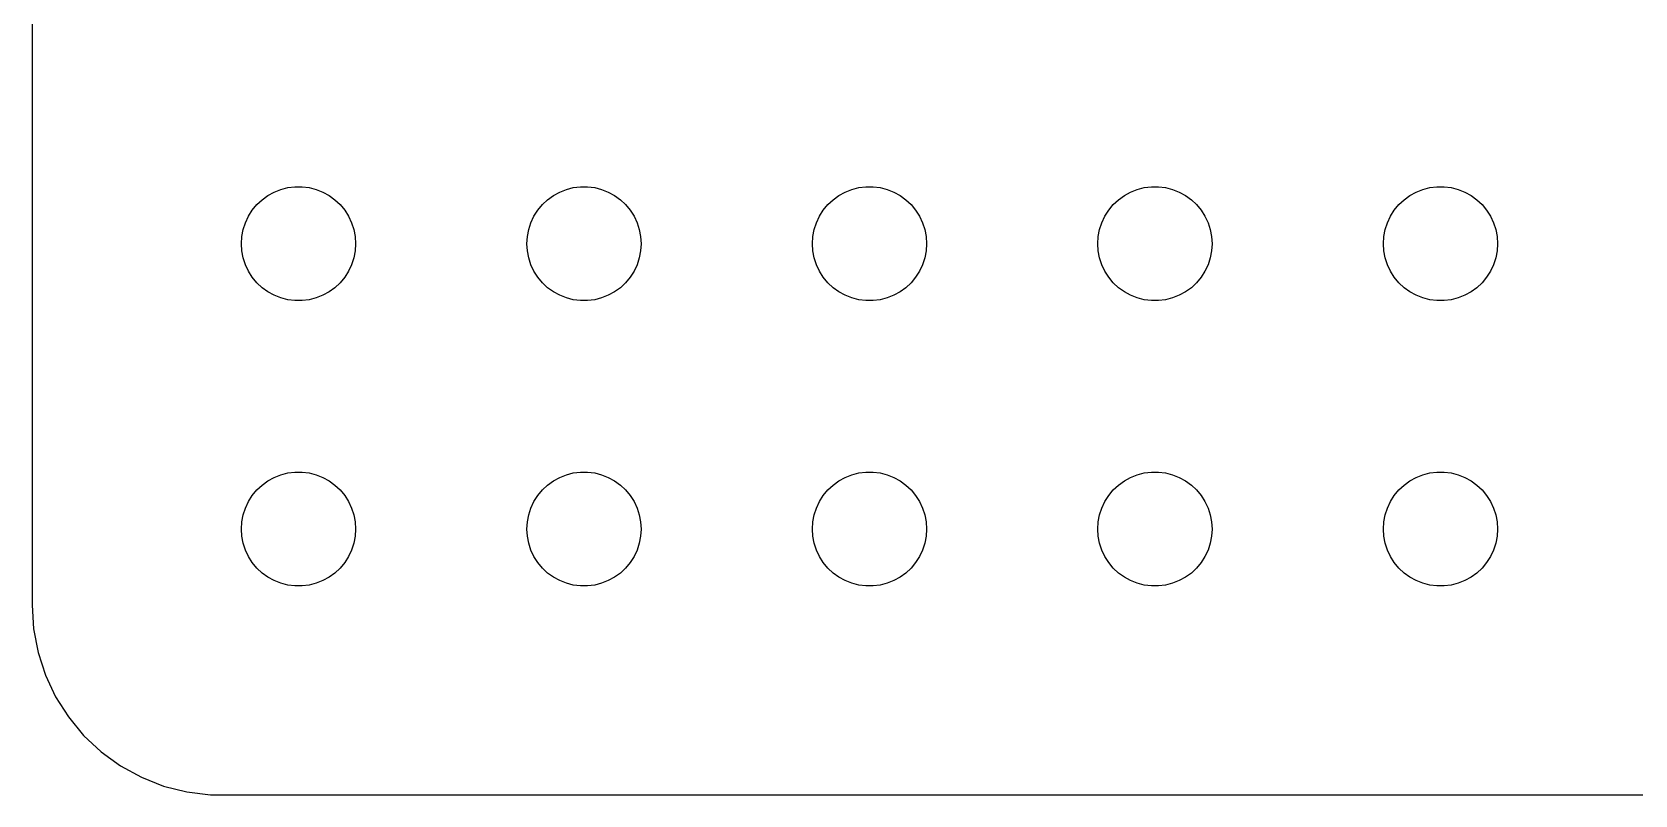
# Model space of a CAD drawing. Header units: metres. Extents: x -44 to 44, y 140 to 346.
# Drawn here: x -44.5 to -2.39, y 248.01 to 268.06 of the extents above; entities that cross this region are included whole.
import ezdxf

# ---------------------------------------------------------------- set-up
doc = ezdxf.new("R2010")
doc.units = ezdxf.units.M

msp = doc.modelspace()

# ---------------------------------------------------------------- linework, layer by layer
for p, q in [((-44.5, 287), (-44.5, 253)), ((-38.5934, 263.527), (-38.4561, 263.656)), ((-38.4561, 263.656), (-38.3037, 263.766)), ((-38.3037, 263.766), (-38.1387, 263.857)), ((-38.1387, 263.857), (-37.9635, 263.927)), ((-37.9635, 263.927), (-37.7811, 263.973)), ((-37.7811, 263.973), (-37.5942, 263.997)), ((-37.5942, 263.997), (-37.4058, 263.997)), ((-37.4058, 263.997), (-37.2189, 263.973)), ((-37.2189, 263.973), (-37.0365, 263.927)), ((-37.0365, 263.927), (-36.8613, 263.857)), ((-36.8613, 263.857), (-36.6963, 263.766)), ((-36.6963, 263.766), (-36.5439, 263.656)), ((-36.5439, 263.656), (-36.4065, 263.527)), ((-31.0934, 263.527), (-30.9561, 263.656)), ((-30.9561, 263.656), (-30.8037, 263.766)), ((-30.8037, 263.766), (-30.6387, 263.857)), ((-30.6387, 263.857), (-30.4635, 263.927)), ((-30.4635, 263.927), (-30.2811, 263.973)), ((-30.2811, 263.973), (-30.0942, 263.997)), ((-30.0942, 263.997), (-29.9058, 263.997)), ((-29.9058, 263.997), (-29.7189, 263.973)), ((-29.7189, 263.973), (-29.5365, 263.927)), ((-29.5365, 263.927), (-29.3613, 263.857)), ((-29.3613, 263.857), (-29.1963, 263.766)), ((-29.1963, 263.766), (-29.0439, 263.656)), ((-29.0439, 263.656), (-28.9065, 263.527)), ((-23.5934, 263.527), (-23.4561, 263.656)), ((-23.4561, 263.656), (-23.3037, 263.766)), ((-23.3037, 263.766), (-23.1387, 263.857)), ((-23.1387, 263.857), (-22.9635, 263.927)), ((-22.9635, 263.927), (-22.7811, 263.973)), ((-22.7811, 263.973), (-22.5942, 263.997)), ((-22.5942, 263.997), (-22.4058, 263.997)), ((-22.4058, 263.997), (-22.2189, 263.973)), ((-22.2189, 263.973), (-22.0365, 263.927)), ((-22.0365, 263.927), (-21.8613, 263.857)), ((-21.8613, 263.857), (-21.6963, 263.766)), ((-21.6963, 263.766), (-21.5439, 263.656)), ((-21.5439, 263.656), (-21.4065, 263.527)), ((-16.0934, 263.527), (-15.9561, 263.656)), ((-15.9561, 263.656), (-15.8037, 263.766)), ((-15.8037, 263.766), (-15.6387, 263.857)), ((-15.6387, 263.857), (-15.4635, 263.927)), ((-15.4635, 263.927), (-15.2811, 263.973)), ((-15.2811, 263.973), (-15.0942, 263.997)), ((-15.0942, 263.997), (-14.9058, 263.997)), ((-14.9058, 263.997), (-14.7189, 263.973)), ((-14.7189, 263.973), (-14.5365, 263.927)), ((-14.5365, 263.927), (-14.3613, 263.857)), ((-14.3613, 263.857), (-14.1963, 263.766)), ((-14.1963, 263.766), (-14.0439, 263.656)), ((-14.0439, 263.656), (-13.9065, 263.527)), ((-8.59344, 263.527), (-8.45613, 263.656)), ((-8.45613, 263.656), (-8.30373, 263.766)), ((-8.30373, 263.766), (-8.13866, 263.857)), ((-8.13866, 263.857), (-7.96352, 263.927)), ((-7.96352, 263.927), (-7.78107, 263.973)), ((-7.78107, 263.973), (-7.59418, 263.997)), ((-7.59418, 263.997), (-7.40581, 263.997)), ((-7.40581, 263.997), (-7.21892, 263.973)), ((-7.21892, 263.973), (-7.03647, 263.927)), ((-7.03647, 263.927), (-6.86133, 263.857)), ((-6.86133, 263.857), (-6.69626, 263.766)), ((-6.69626, 263.766), (-6.54385, 263.656)), ((-6.54385, 263.656), (-6.40654, 263.527)), ((-38.8947, 263.052), (-38.8145, 263.223)), ((-38.8145, 263.223), (-38.7135, 263.382)), ((-38.7135, 263.382), (-38.5934, 263.527)), ((-36.4065, 263.527), (-36.2865, 263.382)), ((-36.2865, 263.382), (-36.1855, 263.223)), ((-36.1855, 263.223), (-36.1053, 263.052)), ((-31.3947, 263.052), (-31.3145, 263.223)), ((-31.3145, 263.223), (-31.2135, 263.382)), ((-31.2135, 263.382), (-31.0934, 263.527)), ((-28.9065, 263.527), (-28.7865, 263.382)), ((-28.7865, 263.382), (-28.6855, 263.223)), ((-28.6855, 263.223), (-28.6053, 263.052)), ((-23.8947, 263.052), (-23.8145, 263.223)), ((-23.8145, 263.223), (-23.7135, 263.382)), ((-23.7135, 263.382), (-23.5934, 263.527)), ((-21.4065, 263.527), (-21.2865, 263.382)), ((-21.2865, 263.382), (-21.1855, 263.223)), ((-21.1855, 263.223), (-21.1053, 263.052)), ((-16.3947, 263.052), (-16.3145, 263.223)), ((-16.3145, 263.223), (-16.2135, 263.382)), ((-16.2135, 263.382), (-16.0934, 263.527)), ((-13.9065, 263.527), (-13.7865, 263.382)), ((-13.7865, 263.382), (-13.6855, 263.223)), ((-13.6855, 263.223), (-13.6053, 263.052)), ((-8.89465, 263.052), (-8.81445, 263.223)), ((-8.81445, 263.223), (-8.71352, 263.382)), ((-8.71352, 263.382), (-8.59344, 263.527)), ((-6.40654, 263.527), (-6.28647, 263.382)), ((-6.28647, 263.382), (-6.18553, 263.223)), ((-6.18553, 263.223), (-6.10533, 263.052)), ((-38.9882, 262.688), (-38.9529, 262.873)), ((-38.9529, 262.873), (-38.8947, 263.052)), ((-36.1053, 263.052), (-36.0471, 262.873)), ((-36.0471, 262.873), (-36.0118, 262.688)), ((-31.4882, 262.688), (-31.4529, 262.873)), ((-31.4529, 262.873), (-31.3947, 263.052)), ((-28.6053, 263.052), (-28.5471, 262.873)), ((-28.5471, 262.873), (-28.5118, 262.688)), ((-23.9882, 262.688), (-23.9529, 262.873)), ((-23.9529, 262.873), (-23.8947, 263.052)), ((-21.1053, 263.052), (-21.0471, 262.873)), ((-21.0471, 262.873), (-21.0118, 262.688)), ((-16.4882, 262.688), (-16.4529, 262.873)), ((-16.4529, 262.873), (-16.3947, 263.052)), ((-13.6053, 263.052), (-13.5471, 262.873)), ((-13.5471, 262.873), (-13.5118, 262.688)), ((-8.98816, 262.688), (-8.95287, 262.873)), ((-8.95287, 262.873), (-8.89465, 263.052)), ((-6.10533, 263.052), (-6.04712, 262.873)), ((-6.04712, 262.873), (-6.01183, 262.688)), ((-39, 262.5), (-38.9882, 262.688)), ((-38.9882, 262.312), (-39, 262.5)), ((-36.0118, 262.688), (-36, 262.5)), ((-36, 262.5), (-36.0118, 262.312)), ((-31.5, 262.5), (-31.4882, 262.688)), ((-31.4882, 262.312), (-31.5, 262.5)), ((-28.5118, 262.688), (-28.5, 262.5)), ((-28.5, 262.5), (-28.5118, 262.312)), ((-24, 262.5), (-23.9882, 262.688)), ((-23.9882, 262.312), (-24, 262.5)), ((-21.0118, 262.688), (-21, 262.5)), ((-21, 262.5), (-21.0118, 262.312)), ((-16.5, 262.5), (-16.4882, 262.688)), ((-16.4882, 262.312), (-16.5, 262.5)), ((-13.5118, 262.688), (-13.5, 262.5)), ((-13.5, 262.5), (-13.5118, 262.312)), ((-9, 262.5), (-8.98816, 262.688)), ((-8.98816, 262.312), (-9, 262.5)), ((-6.01183, 262.688), (-6, 262.5)), ((-6, 262.5), (-6.01183, 262.312)), ((-38.9529, 262.127), (-38.9882, 262.312)), ((-38.8947, 261.948), (-38.9529, 262.127)), ((-38.8145, 261.777), (-38.8947, 261.948)), ((-36.1053, 261.948), (-36.1855, 261.777)), ((-36.0471, 262.127), (-36.1053, 261.948)), ((-36.0118, 262.312), (-36.0471, 262.127)), ((-31.4529, 262.127), (-31.4882, 262.312)), ((-31.3947, 261.948), (-31.4529, 262.127)), ((-31.3145, 261.777), (-31.3947, 261.948)), ((-28.6053, 261.948), (-28.6855, 261.777)), ((-28.5471, 262.127), (-28.6053, 261.948)), ((-28.5118, 262.312), (-28.5471, 262.127)), ((-23.9529, 262.127), (-23.9882, 262.312)), ((-23.8947, 261.948), (-23.9529, 262.127)), ((-23.8145, 261.777), (-23.8947, 261.948)), ((-21.1053, 261.948), (-21.1855, 261.777)), ((-21.0471, 262.127), (-21.1053, 261.948)), ((-21.0118, 262.312), (-21.0471, 262.127)), ((-16.4529, 262.127), (-16.4882, 262.312)), ((-16.3947, 261.948), (-16.4529, 262.127)), ((-16.3145, 261.777), (-16.3947, 261.948)), ((-13.6053, 261.948), (-13.6855, 261.777)), ((-13.5471, 262.127), (-13.6053, 261.948)), ((-13.5118, 262.312), (-13.5471, 262.127)), ((-8.95287, 262.127), (-8.98816, 262.312)), ((-8.89465, 261.948), (-8.95287, 262.127)), ((-8.81445, 261.777), (-8.89465, 261.948)), ((-6.10533, 261.948), (-6.18553, 261.777)), ((-6.04712, 262.127), (-6.10533, 261.948)), ((-6.01183, 262.312), (-6.04712, 262.127)), ((-38.7135, 261.618), (-38.8145, 261.777)), ((-38.5934, 261.473), (-38.7135, 261.618)), ((-36.2865, 261.618), (-36.4065, 261.473)), ((-36.1855, 261.777), (-36.2865, 261.618)), ((-31.2135, 261.618), (-31.3145, 261.777)), ((-31.0934, 261.473), (-31.2135, 261.618)), ((-28.7865, 261.618), (-28.9065, 261.473)), ((-28.6855, 261.777), (-28.7865, 261.618)), ((-23.7135, 261.618), (-23.8145, 261.777)), ((-23.5934, 261.473), (-23.7135, 261.618)), ((-21.2865, 261.618), (-21.4065, 261.473)), ((-21.1855, 261.777), (-21.2865, 261.618)), ((-16.2135, 261.618), (-16.3145, 261.777)), ((-16.0934, 261.473), (-16.2135, 261.618)), ((-13.7865, 261.618), (-13.9065, 261.473)), ((-13.6855, 261.777), (-13.7865, 261.618)), ((-8.71352, 261.618), (-8.81445, 261.777)), ((-8.59344, 261.473), (-8.71352, 261.618)), ((-6.28647, 261.618), (-6.40654, 261.473)), ((-6.18553, 261.777), (-6.28647, 261.618)), ((-38.4561, 261.344), (-38.5934, 261.473)), ((-38.3037, 261.234), (-38.4561, 261.344)), ((-38.1387, 261.143), (-38.3037, 261.234)), ((-37.9635, 261.073), (-38.1387, 261.143)), ((-36.8613, 261.143), (-37.0365, 261.073)), ((-36.6963, 261.234), (-36.8613, 261.143)), ((-36.5439, 261.344), (-36.6963, 261.234)), ((-36.4065, 261.473), (-36.5439, 261.344)), ((-30.9561, 261.344), (-31.0934, 261.473)), ((-30.8037, 261.234), (-30.9561, 261.344)), ((-30.6387, 261.143), (-30.8037, 261.234)), ((-30.4635, 261.073), (-30.6387, 261.143)), ((-29.3613, 261.143), (-29.5365, 261.073)), ((-29.1963, 261.234), (-29.3613, 261.143)), ((-29.0439, 261.344), (-29.1963, 261.234)), ((-28.9065, 261.473), (-29.0439, 261.344)), ((-23.4561, 261.344), (-23.5934, 261.473)), ((-23.3037, 261.234), (-23.4561, 261.344)), ((-23.1387, 261.143), (-23.3037, 261.234)), ((-22.9635, 261.073), (-23.1387, 261.143)), ((-21.8613, 261.143), (-22.0365, 261.073)), ((-21.6963, 261.234), (-21.8613, 261.143)), ((-21.5439, 261.344), (-21.6963, 261.234)), ((-21.4065, 261.473), (-21.5439, 261.344)), ((-15.9561, 261.344), (-16.0934, 261.473)), ((-15.8037, 261.234), (-15.9561, 261.344)), ((-15.6387, 261.143), (-15.8037, 261.234)), ((-15.4635, 261.073), (-15.6387, 261.143)), ((-14.3613, 261.143), (-14.5365, 261.073)), ((-14.1963, 261.234), (-14.3613, 261.143)), ((-14.0439, 261.344), (-14.1963, 261.234)), ((-13.9065, 261.473), (-14.0439, 261.344)), ((-8.45613, 261.344), (-8.59344, 261.473)), ((-8.30373, 261.234), (-8.45613, 261.344)), ((-8.13866, 261.143), (-8.30373, 261.234)), ((-7.96352, 261.073), (-8.13866, 261.143)), ((-6.86133, 261.143), (-7.03647, 261.073)), ((-6.69626, 261.234), (-6.86133, 261.143)), ((-6.54385, 261.344), (-6.69626, 261.234)), ((-6.40654, 261.473), (-6.54385, 261.344)), ((-37.7811, 261.027), (-37.9635, 261.073)), ((-37.5942, 261.003), (-37.7811, 261.027)), ((-37.4058, 261.003), (-37.5942, 261.003)), ((-37.2189, 261.027), (-37.4058, 261.003)), ((-37.0365, 261.073), (-37.2189, 261.027)), ((-30.2811, 261.027), (-30.4635, 261.073)), ((-30.0942, 261.003), (-30.2811, 261.027)), ((-29.9058, 261.003), (-30.0942, 261.003)), ((-29.7189, 261.027), (-29.9058, 261.003)), ((-29.5365, 261.073), (-29.7189, 261.027)), ((-22.7811, 261.027), (-22.9635, 261.073)), ((-22.5942, 261.003), (-22.7811, 261.027)), ((-22.4058, 261.003), (-22.5942, 261.003)), ((-22.2189, 261.027), (-22.4058, 261.003)), ((-22.0365, 261.073), (-22.2189, 261.027)), ((-15.2811, 261.027), (-15.4635, 261.073)), ((-15.0942, 261.003), (-15.2811, 261.027)), ((-14.9058, 261.003), (-15.0942, 261.003)), ((-14.7189, 261.027), (-14.9058, 261.003)), ((-14.5365, 261.073), (-14.7189, 261.027)), ((-7.78107, 261.027), (-7.96352, 261.073)), ((-7.59418, 261.003), (-7.78107, 261.027)), ((-7.40581, 261.003), (-7.59418, 261.003)), ((-7.21892, 261.027), (-7.40581, 261.003)), ((-7.03647, 261.073), (-7.21892, 261.027)), ((-37.9635, 256.427), (-37.7811, 256.473)), ((-37.7811, 256.473), (-37.5942, 256.497)), ((-37.5942, 256.497), (-37.4058, 256.497)), ((-37.4058, 256.497), (-37.2189, 256.473)), ((-37.2189, 256.473), (-37.0365, 256.427)), ((-30.4635, 256.427), (-30.2811, 256.473)), ((-30.2811, 256.473), (-30.0942, 256.497)), ((-30.0942, 256.497), (-29.9058, 256.497)), ((-29.9058, 256.497), (-29.7189, 256.473)), ((-29.7189, 256.473), (-29.5365, 256.427)), ((-22.9635, 256.427), (-22.7811, 256.473)), ((-22.7811, 256.473), (-22.5942, 256.497)), ((-22.5942, 256.497), (-22.4058, 256.497)), ((-22.4058, 256.497), (-22.2189, 256.473)), ((-22.2189, 256.473), (-22.0365, 256.427)), ((-15.4635, 256.427), (-15.2811, 256.473)), ((-15.2811, 256.473), (-15.0942, 256.497)), ((-15.0942, 256.497), (-14.9058, 256.497)), ((-14.9058, 256.497), (-14.7189, 256.473)), ((-14.7189, 256.473), (-14.5365, 256.427)), ((-7.96352, 256.427), (-7.78107, 256.473)), ((-7.78107, 256.473), (-7.59418, 256.497)), ((-7.59418, 256.497), (-7.40581, 256.497)), ((-7.40581, 256.497), (-7.21892, 256.473)), ((-7.21892, 256.473), (-7.03647, 256.427)), ((-38.5934, 256.027), (-38.4561, 256.156)), ((-38.4561, 256.156), (-38.3037, 256.266)), ((-38.3037, 256.266), (-38.1387, 256.357)), ((-38.1387, 256.357), (-37.9635, 256.427)), ((-37.0365, 256.427), (-36.8613, 256.357)), ((-36.8613, 256.357), (-36.6963, 256.266)), ((-36.6963, 256.266), (-36.5439, 256.156)), ((-36.5439, 256.156), (-36.4065, 256.027)), ((-31.0934, 256.027), (-30.9561, 256.156)), ((-30.9561, 256.156), (-30.8037, 256.266)), ((-30.8037, 256.266), (-30.6387, 256.357)), ((-30.6387, 256.357), (-30.4635, 256.427)), ((-29.5365, 256.427), (-29.3613, 256.357)), ((-29.3613, 256.357), (-29.1963, 256.266)), ((-29.1963, 256.266), (-29.0439, 256.156)), ((-29.0439, 256.156), (-28.9065, 256.027)), ((-23.5934, 256.027), (-23.4561, 256.156)), ((-23.4561, 256.156), (-23.3037, 256.266)), ((-23.3037, 256.266), (-23.1387, 256.357)), ((-23.1387, 256.357), (-22.9635, 256.427)), ((-22.0365, 256.427), (-21.8613, 256.357)), ((-21.8613, 256.357), (-21.6963, 256.266)), ((-21.6963, 256.266), (-21.5439, 256.156)), ((-21.5439, 256.156), (-21.4065, 256.027)), ((-16.0934, 256.027), (-15.9561, 256.156)), ((-15.9561, 256.156), (-15.8037, 256.266)), ((-15.8037, 256.266), (-15.6387, 256.357)), ((-15.6387, 256.357), (-15.4635, 256.427)), ((-14.5365, 256.427), (-14.3613, 256.357)), ((-14.3613, 256.357), (-14.1963, 256.266)), ((-14.1963, 256.266), (-14.0439, 256.156)), ((-14.0439, 256.156), (-13.9065, 256.027)), ((-8.59344, 256.027), (-8.45613, 256.156)), ((-8.45613, 256.156), (-8.30373, 256.266)), ((-8.30373, 256.266), (-8.13866, 256.357)), ((-8.13866, 256.357), (-7.96352, 256.427)), ((-7.03647, 256.427), (-6.86133, 256.357)), ((-6.86133, 256.357), (-6.69626, 256.266)), ((-6.69626, 256.266), (-6.54385, 256.156)), ((-6.54385, 256.156), (-6.40654, 256.027)), ((-38.8947, 255.552), (-38.8145, 255.723)), ((-38.8145, 255.723), (-38.7135, 255.882)), ((-38.7135, 255.882), (-38.5934, 256.027)), ((-36.4065, 256.027), (-36.2865, 255.882)), ((-36.2865, 255.882), (-36.1855, 255.723)), ((-36.1855, 255.723), (-36.1053, 255.552)), ((-31.3947, 255.552), (-31.3145, 255.723)), ((-31.3145, 255.723), (-31.2135, 255.882)), ((-31.2135, 255.882), (-31.0934, 256.027)), ((-28.9065, 256.027), (-28.7865, 255.882)), ((-28.7865, 255.882), (-28.6855, 255.723)), ((-28.6855, 255.723), (-28.6053, 255.552)), ((-23.8947, 255.552), (-23.8145, 255.723)), ((-23.8145, 255.723), (-23.7135, 255.882)), ((-23.7135, 255.882), (-23.5934, 256.027)), ((-21.4065, 256.027), (-21.2865, 255.882)), ((-21.2865, 255.882), (-21.1855, 255.723)), ((-21.1855, 255.723), (-21.1053, 255.552)), ((-16.3947, 255.552), (-16.3145, 255.723)), ((-16.3145, 255.723), (-16.2135, 255.882)), ((-16.2135, 255.882), (-16.0934, 256.027)), ((-13.9065, 256.027), (-13.7865, 255.882)), ((-13.7865, 255.882), (-13.6855, 255.723)), ((-13.6855, 255.723), (-13.6053, 255.552)), ((-8.89465, 255.552), (-8.81445, 255.723)), ((-8.81445, 255.723), (-8.71352, 255.882)), ((-8.71352, 255.882), (-8.59344, 256.027)), ((-6.40654, 256.027), (-6.28647, 255.882)), ((-6.28647, 255.882), (-6.18553, 255.723)), ((-6.18553, 255.723), (-6.10533, 255.552)), ((-39, 255), (-38.9882, 255.188)), ((-38.9882, 255.188), (-38.9529, 255.373)), ((-38.9529, 255.373), (-38.8947, 255.552)), ((-36.1053, 255.552), (-36.0471, 255.373)), ((-36.0471, 255.373), (-36.0118, 255.188)), ((-36.0118, 255.188), (-36, 255)), ((-31.5, 255), (-31.4882, 255.188)), ((-31.4882, 255.188), (-31.4529, 255.373)), ((-31.4529, 255.373), (-31.3947, 255.552)), ((-28.6053, 255.552), (-28.5471, 255.373)), ((-28.5471, 255.373), (-28.5118, 255.188)), ((-28.5118, 255.188), (-28.5, 255)), ((-24, 255), (-23.9882, 255.188)), ((-23.9882, 255.188), (-23.9529, 255.373)), ((-23.9529, 255.373), (-23.8947, 255.552)), ((-21.1053, 255.552), (-21.0471, 255.373)), ((-21.0471, 255.373), (-21.0118, 255.188)), ((-21.0118, 255.188), (-21, 255)), ((-16.5, 255), (-16.4882, 255.188)), ((-16.4882, 255.188), (-16.4529, 255.373)), ((-16.4529, 255.373), (-16.3947, 255.552)), ((-13.6053, 255.552), (-13.5471, 255.373)), ((-13.5471, 255.373), (-13.5118, 255.188)), ((-13.5118, 255.188), (-13.5, 255)), ((-9, 255), (-8.98816, 255.188)), ((-8.98816, 255.188), (-8.95287, 255.373)), ((-8.95287, 255.373), (-8.89465, 255.552)), ((-6.10533, 255.552), (-6.04712, 255.373)), ((-6.04712, 255.373), (-6.01183, 255.188)), ((-6.01183, 255.188), (-6, 255)), ((-38.9882, 254.812), (-39, 255)), ((-38.9529, 254.627), (-38.9882, 254.812)), ((-36.0118, 254.812), (-36.0471, 254.627)), ((-36, 255), (-36.0118, 254.812)), ((-31.4882, 254.812), (-31.5, 255)), ((-31.4529, 254.627), (-31.4882, 254.812)), ((-28.5118, 254.812), (-28.5471, 254.627)), ((-28.5, 255), (-28.5118, 254.812)), ((-23.9882, 254.812), (-24, 255)), ((-23.9529, 254.627), (-23.9882, 254.812)), ((-21.0118, 254.812), (-21.0471, 254.627)), ((-21, 255), (-21.0118, 254.812)), ((-16.4882, 254.812), (-16.5, 255)), ((-16.4529, 254.627), (-16.4882, 254.812)), ((-13.5118, 254.812), (-13.5471, 254.627)), ((-13.5, 255), (-13.5118, 254.812)), ((-8.98816, 254.812), (-9, 255)), ((-8.95287, 254.627), (-8.98816, 254.812)), ((-6.01183, 254.812), (-6.04712, 254.627)), ((-6, 255), (-6.01183, 254.812)), ((-38.8947, 254.448), (-38.9529, 254.627)), ((-38.8145, 254.277), (-38.8947, 254.448)), ((-36.1053, 254.448), (-36.1855, 254.277)), ((-36.0471, 254.627), (-36.1053, 254.448)), ((-31.3947, 254.448), (-31.4529, 254.627)), ((-31.3145, 254.277), (-31.3947, 254.448)), ((-28.6053, 254.448), (-28.6855, 254.277)), ((-28.5471, 254.627), (-28.6053, 254.448)), ((-23.8947, 254.448), (-23.9529, 254.627)), ((-23.8145, 254.277), (-23.8947, 254.448)), ((-21.1053, 254.448), (-21.1855, 254.277)), ((-21.0471, 254.627), (-21.1053, 254.448)), ((-16.3947, 254.448), (-16.4529, 254.627)), ((-16.3145, 254.277), (-16.3947, 254.448)), ((-13.6053, 254.448), (-13.6855, 254.277)), ((-13.5471, 254.627), (-13.6053, 254.448)), ((-8.89465, 254.448), (-8.95287, 254.627)), ((-8.81445, 254.277), (-8.89465, 254.448)), ((-6.10533, 254.448), (-6.18553, 254.277)), ((-6.04712, 254.627), (-6.10533, 254.448)), ((-38.7135, 254.118), (-38.8145, 254.277)), ((-38.5934, 253.973), (-38.7135, 254.118)), ((-38.4561, 253.844), (-38.5934, 253.973)), ((-36.4065, 253.973), (-36.5439, 253.844)), ((-36.2865, 254.118), (-36.4065, 253.973)), ((-36.1855, 254.277), (-36.2865, 254.118)), ((-31.2135, 254.118), (-31.3145, 254.277)), ((-31.0934, 253.973), (-31.2135, 254.118)), ((-30.9561, 253.844), (-31.0934, 253.973)), ((-28.9065, 253.973), (-29.0439, 253.844)), ((-28.7865, 254.118), (-28.9065, 253.973)), ((-28.6855, 254.277), (-28.7865, 254.118)), ((-23.7135, 254.118), (-23.8145, 254.277)), ((-23.5934, 253.973), (-23.7135, 254.118)), ((-23.4561, 253.844), (-23.5934, 253.973)), ((-21.4065, 253.973), (-21.5439, 253.844)), ((-21.2865, 254.118), (-21.4065, 253.973)), ((-21.1855, 254.277), (-21.2865, 254.118)), ((-16.2135, 254.118), (-16.3145, 254.277)), ((-16.0934, 253.973), (-16.2135, 254.118)), ((-15.9561, 253.844), (-16.0934, 253.973)), ((-13.9065, 253.973), (-14.0439, 253.844)), ((-13.7865, 254.118), (-13.9065, 253.973)), ((-13.6855, 254.277), (-13.7865, 254.118)), ((-8.71352, 254.118), (-8.81445, 254.277)), ((-8.59344, 253.973), (-8.71352, 254.118)), ((-8.45613, 253.844), (-8.59344, 253.973)), ((-6.40654, 253.973), (-6.54385, 253.844)), ((-6.28647, 254.118), (-6.40654, 253.973)), ((-6.18553, 254.277), (-6.28647, 254.118)), ((-38.3037, 253.734), (-38.4561, 253.844)), ((-38.1387, 253.643), (-38.3037, 253.734)), ((-37.9635, 253.573), (-38.1387, 253.643)), ((-37.7811, 253.527), (-37.9635, 253.573)), ((-37.5942, 253.503), (-37.7811, 253.527)), ((-37.4058, 253.503), (-37.5942, 253.503)), ((-37.2189, 253.527), (-37.4058, 253.503)), ((-37.0365, 253.573), (-37.2189, 253.527)), ((-36.8613, 253.643), (-37.0365, 253.573)), ((-36.6963, 253.734), (-36.8613, 253.643)), ((-36.5439, 253.844), (-36.6963, 253.734)), ((-30.8037, 253.734), (-30.9561, 253.844)), ((-30.6387, 253.643), (-30.8037, 253.734)), ((-30.4635, 253.573), (-30.6387, 253.643)), ((-30.2811, 253.527), (-30.4635, 253.573)), ((-30.0942, 253.503), (-30.2811, 253.527)), ((-29.9058, 253.503), (-30.0942, 253.503)), ((-29.7189, 253.527), (-29.9058, 253.503)), ((-29.5365, 253.573), (-29.7189, 253.527)), ((-29.3613, 253.643), (-29.5365, 253.573)), ((-29.1963, 253.734), (-29.3613, 253.643)), ((-29.0439, 253.844), (-29.1963, 253.734)), ((-23.3037, 253.734), (-23.4561, 253.844)), ((-23.1387, 253.643), (-23.3037, 253.734)), ((-22.9635, 253.573), (-23.1387, 253.643)), ((-22.7811, 253.527), (-22.9635, 253.573)), ((-22.5942, 253.503), (-22.7811, 253.527)), ((-22.4058, 253.503), (-22.5942, 253.503)), ((-22.2189, 253.527), (-22.4058, 253.503)), ((-22.0365, 253.573), (-22.2189, 253.527)), ((-21.8613, 253.643), (-22.0365, 253.573)), ((-21.6963, 253.734), (-21.8613, 253.643)), ((-21.5439, 253.844), (-21.6963, 253.734)), ((-15.8037, 253.734), (-15.9561, 253.844)), ((-15.6387, 253.643), (-15.8037, 253.734)), ((-15.4635, 253.573), (-15.6387, 253.643)), ((-15.2811, 253.527), (-15.4635, 253.573)), ((-15.0942, 253.503), (-15.2811, 253.527)), ((-14.9058, 253.503), (-15.0942, 253.503)), ((-14.7189, 253.527), (-14.9058, 253.503)), ((-14.5365, 253.573), (-14.7189, 253.527)), ((-14.3613, 253.643), (-14.5365, 253.573)), ((-14.1963, 253.734), (-14.3613, 253.643)), ((-14.0439, 253.844), (-14.1963, 253.734)), ((-8.30373, 253.734), (-8.45613, 253.844)), ((-8.13866, 253.643), (-8.30373, 253.734)), ((-7.96352, 253.573), (-8.13866, 253.643)), ((-7.78107, 253.527), (-7.96352, 253.573)), ((-7.59418, 253.503), (-7.78107, 253.527)), ((-7.40581, 253.503), (-7.59418, 253.503)), ((-7.21892, 253.527), (-7.40581, 253.503)), ((-7.03647, 253.573), (-7.21892, 253.527)), ((-6.86133, 253.643), (-7.03647, 253.573)), ((-6.69626, 253.734), (-6.86133, 253.643)), ((-6.54385, 253.844), (-6.69626, 253.734)), ((-44.5, 253), (-44.4606, 252.373)), ((-44.4606, 252.373), (-44.3429, 251.757)), ((-44.3429, 251.757), (-44.1489, 251.159)), ((-44.1489, 251.159), (-43.8815, 250.591)), ((-43.8815, 250.591), (-43.5451, 250.061)), ((-43.5451, 250.061), (-43.1448, 249.577)), ((-43.1448, 249.577), (-42.6871, 249.147)), ((-42.6871, 249.147), (-42.1791, 248.778)), ((-42.1791, 248.778), (-41.6289, 248.476)), ((-41.6289, 248.476), (-41.0451, 248.245)), ((-41.0451, 248.245), (-40.4369, 248.089)), ((-40.4369, 248.089), (-39.8139, 248.01)), ((-39.8139, 248.01), (39.8139, 248.01))]:
    msp.add_line(p, q)

doc.saveas('drawing.dxf')
